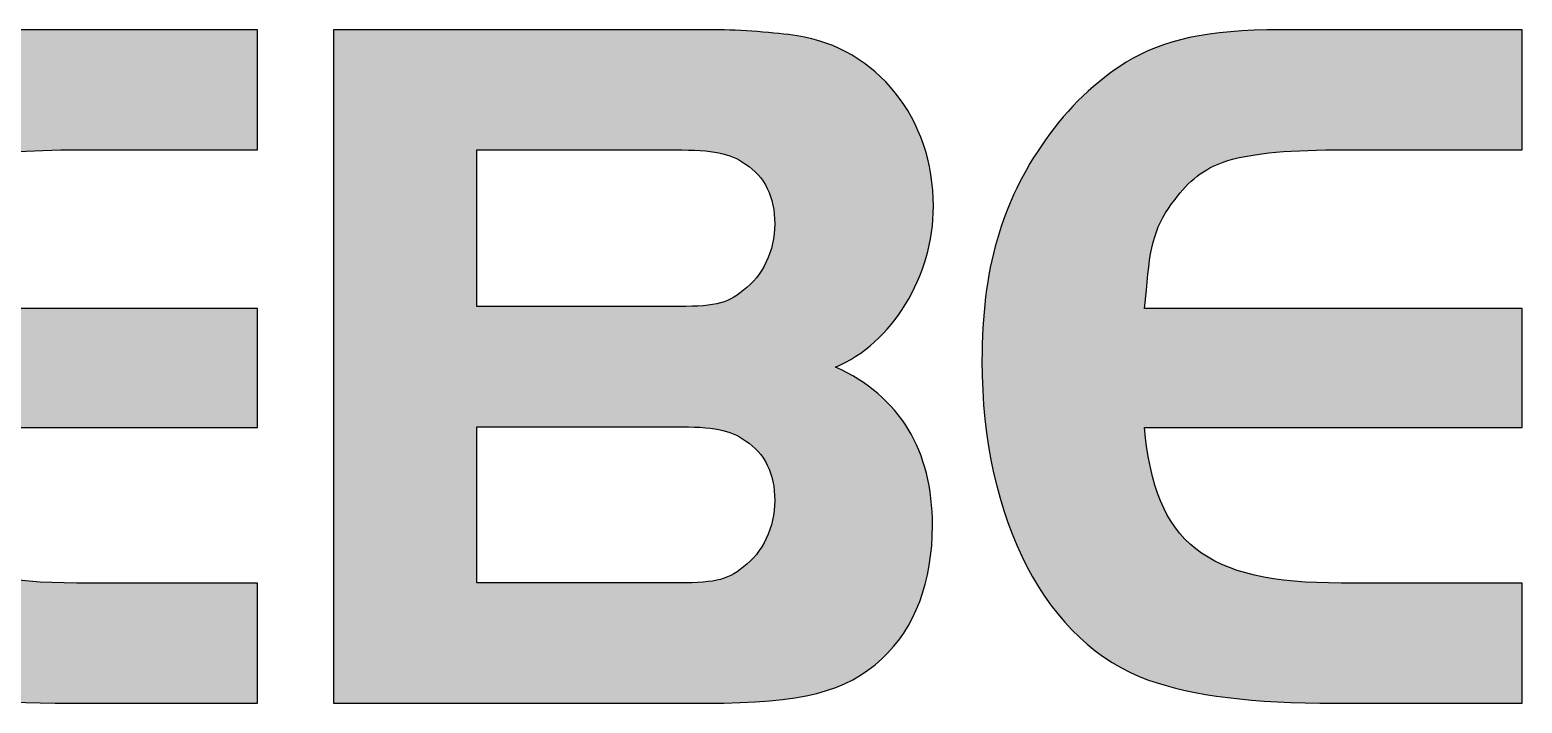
# Paper-space layout 'A0' of a CAD drawing. Header units: millimetres. Extents: x -1102 to 86, y 80 to 920.
# Drawn here: x -71.7 to -57.64, y 131.14 to 137.48 of the extents above; entities that cross this region are included whole.
import ezdxf
from ezdxf.enums import TextEntityAlignment as Align

# ---------------------------------------------------------------- set-up
doc = ezdxf.new("R2010")
doc.units = ezdxf.units.MM
doc.header["$LTSCALE"] = 0.5
doc.layers.add('Border', color=7, linetype='Continuous', lineweight=0)
for name, color, linetype in [('Border_TextCZAtr', 7, 'Continuous'), ('BorderBW', 7, 'Continuous'), ('BorderColor', 7, 'Continuous')]:
    doc.layers.add(name, color=color, linetype=linetype)
doc.styles.add('Arial_1.5', font='arial.ttf', dxfattribs={"height": 1.5})
doc.styles.add('Arial_4.0', font='arial.ttf', dxfattribs={"width": 0.9, "height": 4})
doc.styles.add('Arial_6.5', font='arial.ttf', dxfattribs={"width": 0.8, "height": 6.5})

# ---------------------------------------------------------------- blocks, each defined once
blk = doc.blocks.new('LogoTE')
at = {"layer": 'BorderColor', "true_color": 0x1c2691, "extrusion": (0, 0, -1)}
h = blk.add_hatch(color=164, dxfattribs=at)
edge = h.paths.add_edge_path()
edge.add_line((-0.944, 6.299), (0.818, 6.299))
edge.add_spline(control_points=[(0.818, 6.299), (1.302, 6.299), (1.663, 6.26), (1.882, 6.184), (2.054, 6.126), (2.214, 6.004), (2.337, 5.833), (2.519, 5.603), (2.576, 5.405), (2.605, 4.977)], knot_values=[0, 0, 0, 0, 0.333333, 0.333333, 0.333333, 0.666667, 0.666667, 0.666667, 1, 1, 1, 1], degree=3, periodic=0)
edge.add_line((2.605, 4.977), (2.624, 4.805))
edge.add_line((2.624, 4.805), (-0.944, 4.805))
edge.add_line((-0.944, 4.805), (-0.944, 3.683))
edge.add_line((-0.944, 3.683), (2.624, 3.683))
edge.add_spline(control_points=[(2.624, 3.683), (2.529, 2.59), (2.054, 2.219), (0.759, 2.219)], knot_values=[0, 0, 0, 0, 1, 1, 1, 1], degree=3, periodic=0)
edge.add_line((0.759, 2.219), (-0.944, 2.219))
edge.add_line((-0.944, 2.219), (-0.944, 1.088))
edge.add_line((-0.944, 1.088), (0.818, 1.088))
edge.add_spline(control_points=[(0.818, 1.088), (1.607, 1.088), (2.159, 1.155), (2.586, 1.306), (3.546, 1.647), (4.154, 2.81), (4.154, 4.312), (4.154, 5.167), (3.974, 5.804), (3.555, 6.393), (3.346, 6.698), (3.081, 6.946), (2.795, 7.126), (2.453, 7.335), (2.033, 7.43), (1.339, 7.43)], knot_values=[0, 0, 0, 0, 0.2, 0.2, 0.2, 0.4, 0.4, 0.4, 0.6, 0.6, 0.6, 0.8, 0.8, 0.8, 1, 1, 1, 1], degree=3, periodic=0)
edge.add_line((1.339, 7.43), (-0.944, 7.43))
edge.add_line((-0.944, 7.43), (-0.944, 6.299))
h = blk.add_hatch(color=164, dxfattribs=at)
edge = h.paths.add_edge_path()
edge.add_spline(control_points=[(-5.244, 7.43), (-5.491, 7.43), (-5.823, 7.403), (-6.024, 7.374), (-6.776, 7.259), (-7.308, 6.594), (-7.308, 5.767), (-7.308, 5.11), (-6.917, 4.473), (-6.385, 4.254)], knot_values=[0, 0, 0, 0, 0.333333, 0.333333, 0.333333, 0.666667, 0.666667, 0.666667, 1, 1, 1, 1], degree=3, periodic=0)
edge.add_spline(control_points=[(-6.385, 4.254), (-6.994, 3.978), (-7.299, 3.466), (-7.299, 2.761), (-7.299, 2.237), (-7.136, 1.791), (-6.823, 1.506), (-6.48, 1.193), (-6.08, 1.088), (-5.168, 1.088)], knot_values=[0, 0, 0, 0, 0.333333, 0.333333, 0.333333, 0.666667, 0.666667, 0.666667, 1, 1, 1, 1], degree=3, periodic=0)
edge.add_line((-5.168, 1.088), (-1.658, 1.088))
edge.add_line((-1.658, 1.088), (-1.658, 7.43))
edge.add_line((-1.658, 7.43), (-5.244, 7.43))
edge = h.paths.add_edge_path(flags=16)
edge.add_spline(control_points=[(-4.843, 4.823), (-5.234, 4.823), (-5.357, 4.842), (-5.519, 4.977), (-5.7, 5.11), (-5.814, 5.348), (-5.814, 5.603), (-5.814, 5.852), (-5.718, 6.052), (-5.539, 6.165), (-5.385, 6.271), (-5.244, 6.299), (-4.873, 6.299)], knot_values=[0, 0, 0, 0, 0.25, 0.25, 0.25, 0.5, 0.5, 0.5, 0.75, 0.75, 0.75, 1, 1, 1, 1], degree=3, periodic=0)
edge.add_line((-4.873, 6.299), (-3.008, 6.299))
edge.add_line((-3.008, 6.299), (-3.008, 4.823))
edge.add_line((-3.008, 4.823), (-4.843, 4.823))
edge = h.paths.add_edge_path(flags=16)
edge.add_spline(control_points=[(-4.843, 2.22), (-5.234, 2.22), (-5.357, 2.237), (-5.519, 2.371), (-5.7, 2.505), (-5.814, 2.742), (-5.814, 2.998), (-5.814, 3.247), (-5.718, 3.445), (-5.539, 3.559), (-5.385, 3.665), (-5.244, 3.692), (-4.873, 3.692)], knot_values=[0, 0, 0, 0, 0.25, 0.25, 0.25, 0.5, 0.5, 0.5, 0.75, 0.75, 0.75, 1, 1, 1, 1], degree=3, periodic=0)
edge.add_line((-4.873, 3.692), (-3.008, 3.692))
edge.add_line((-3.008, 3.692), (-3.008, 2.22))
edge.add_line((-3.008, 2.22), (-4.843, 2.22))
h = blk.add_hatch(color=164, dxfattribs=at)
edge = h.paths.add_edge_path()
edge.add_line((-12.851, 6.299), (-11.09, 6.299))
edge.add_spline(control_points=[(-11.09, 6.299), (-10.611, 6.299), (-10.253, 6.26), (-10.037, 6.184), (-9.867, 6.126), (-9.705, 6.004), (-9.583, 5.833), (-9.4, 5.603), (-9.344, 5.405), (-9.315, 4.977)], knot_values=[0, 0, 0, 0, 0.333333, 0.333333, 0.333333, 0.666667, 0.666667, 0.666667, 1, 1, 1, 1], degree=3, periodic=0)
edge.add_line((-9.315, 4.977), (-9.296, 4.805))
edge.add_line((-9.296, 4.805), (-12.851, 4.805))
edge.add_line((-12.851, 4.805), (-12.851, 3.683))
edge.add_line((-12.851, 3.683), (-9.296, 3.683))
edge.add_spline(control_points=[(-9.296, 3.683), (-9.392, 2.59), (-9.867, 2.219), (-11.146, 2.219)], knot_values=[0, 0, 0, 0, 1, 1, 1, 1], degree=3, periodic=0)
edge.add_line((-11.146, 2.219), (-12.851, 2.219))
edge.add_line((-12.851, 2.219), (-12.851, 1.088))
edge.add_line((-12.851, 1.088), (-11.09, 1.088))
edge.add_spline(control_points=[(-11.09, 1.088), (-10.31, 1.088), (-9.76, 1.155), (-9.334, 1.306), (-8.372, 1.647), (-7.765, 2.81), (-7.765, 4.312), (-7.765, 5.167), (-7.944, 5.804), (-8.363, 6.393), (-8.573, 6.698), (-8.841, 6.946), (-9.124, 7.126), (-9.468, 7.335), (-9.887, 7.43), (-10.572, 7.43)], knot_values=[0, 0, 0, 0, 0.2, 0.2, 0.2, 0.4, 0.4, 0.4, 0.6, 0.6, 0.6, 0.8, 0.8, 0.8, 1, 1, 1, 1], degree=3, periodic=0)
edge.add_line((-10.572, 7.43), (-12.851, 7.43))
edge.add_line((-12.851, 7.43), (-12.851, 6.299))
at = {"layer": 'BorderColor', "color": 164, "true_color": 0x1c2691}
for points, knots in [([(0.944, 6.299), (0.944, 6.299), (-0.818, 6.299), (-0.818, 6.299), (-1.302, 6.299), (-1.663, 6.26), (-1.882, 6.184), (-2.054, 6.126), (-2.214, 6.004), (-2.337, 5.833), (-2.519, 5.603), (-2.576, 5.405), (-2.605, 4.977), (-2.605, 4.977), (-2.624, 4.805), (-2.624, 4.805), (-2.624, 4.805), (0.944, 4.805), (0.944, 4.805), (0.944, 4.805), (0.944, 3.683), (0.944, 3.683), (0.944, 3.683), (-2.624, 3.683), (-2.624, 3.683), (-2.529, 2.59), (-2.054, 2.219), (-0.759, 2.219), (-0.759, 2.219), (0.944, 2.219), (0.944, 2.219), (0.944, 2.219), (0.944, 1.088), (0.944, 1.088), (0.944, 1.088), (-0.818, 1.088), (-0.818, 1.088), (-1.607, 1.088), (-2.159, 1.155), (-2.586, 1.306), (-3.546, 1.647), (-4.154, 2.81), (-4.154, 4.312), (-4.154, 5.167), (-3.974, 5.804), (-3.555, 6.393), (-3.346, 6.698), (-3.081, 6.946), (-2.795, 7.126), (-2.453, 7.335), (-2.033, 7.43), (-1.339, 7.43), (-1.339, 7.43), (0.944, 7.43), (0.944, 7.43), (0.944, 7.43), (0.944, 6.299), (0.944, 6.299)], [0, 0, 0, 0, 1, 1, 1, 2, 2, 2, 3, 3, 3, 4, 4, 4, 5, 5, 5, 6, 6, 6, 7, 7, 7, 8, 8, 8, 9, 9, 9, 10, 10, 10, 11, 11, 11, 12, 12, 12, 13, 13, 13, 14, 14, 14, 15, 15, 15, 16, 16, 16, 17, 17, 17, 18, 18, 18, 19, 19, 19, 19]), ([(1.658, 7.43), (1.658, 7.43), (5.244, 7.43), (5.244, 7.43), (5.491, 7.43), (5.823, 7.403), (6.024, 7.374), (6.776, 7.259), (7.308, 6.594), (7.308, 5.767), (7.308, 5.11), (6.917, 4.473), (6.385, 4.254), (6.994, 3.978), (7.299, 3.466), (7.299, 2.761), (7.299, 2.237), (7.136, 1.791), (6.823, 1.506), (6.48, 1.193), (6.08, 1.088), (5.168, 1.088), (5.168, 1.088), (1.658, 1.088), (1.658, 1.088), (1.658, 1.088), (1.658, 7.43), (1.658, 7.43)], [0, 0, 0, 0, 1, 1, 1, 2, 2, 2, 3, 3, 3, 4, 4, 4, 5, 5, 5, 6, 6, 6, 7, 7, 7, 8, 8, 8, 9, 9, 9, 9]), ([(12.851, 6.299), (12.851, 6.299), (11.09, 6.299), (11.09, 6.299), (10.611, 6.299), (10.253, 6.26), (10.037, 6.184), (9.867, 6.126), (9.705, 6.004), (9.583, 5.833), (9.4, 5.603), (9.344, 5.405), (9.315, 4.977), (9.315, 4.977), (9.296, 4.805), (9.296, 4.805), (9.296, 4.805), (12.851, 4.805), (12.851, 4.805), (12.851, 4.805), (12.851, 3.683), (12.851, 3.683), (12.851, 3.683), (9.296, 3.683), (9.296, 3.683), (9.392, 2.59), (9.867, 2.219), (11.146, 2.219), (11.146, 2.219), (12.851, 2.219), (12.851, 2.219), (12.851, 2.219), (12.851, 1.088), (12.851, 1.088), (12.851, 1.088), (11.09, 1.088), (11.09, 1.088), (10.31, 1.088), (9.76, 1.155), (9.334, 1.306), (8.372, 1.647), (7.765, 2.81), (7.765, 4.312), (7.765, 5.167), (7.944, 5.804), (8.363, 6.393), (8.573, 6.698), (8.841, 6.946), (9.124, 7.126), (9.468, 7.335), (9.887, 7.43), (10.572, 7.43), (10.572, 7.43), (12.851, 7.43), (12.851, 7.43), (12.851, 7.43), (12.851, 6.299), (12.851, 6.299)], [0, 0, 0, 0, 1, 1, 1, 2, 2, 2, 3, 3, 3, 4, 4, 4, 5, 5, 5, 6, 6, 6, 7, 7, 7, 8, 8, 8, 9, 9, 9, 10, 10, 10, 11, 11, 11, 12, 12, 12, 13, 13, 13, 14, 14, 14, 15, 15, 15, 16, 16, 16, 17, 17, 17, 18, 18, 18, 19, 19, 19, 19]), ([(4.843, 4.823), (5.234, 4.823), (5.357, 4.842), (5.519, 4.977), (5.7, 5.11), (5.814, 5.348), (5.814, 5.603), (5.814, 5.852), (5.718, 6.052), (5.539, 6.165), (5.385, 6.271), (5.244, 6.299), (4.873, 6.299), (4.873, 6.299), (3.008, 6.299), (3.008, 6.299), (3.008, 6.299), (3.008, 4.823), (3.008, 4.823), (3.008, 4.823), (4.843, 4.823), (4.843, 4.823)], [0, 0, 0, 0, 1, 1, 1, 2, 2, 2, 3, 3, 3, 4, 4, 4, 5, 5, 5, 6, 6, 6, 7, 7, 7, 7]), ([(4.843, 2.22), (5.234, 2.22), (5.357, 2.237), (5.519, 2.371), (5.7, 2.505), (5.814, 2.742), (5.814, 2.998), (5.814, 3.247), (5.718, 3.445), (5.539, 3.559), (5.385, 3.665), (5.244, 3.692), (4.873, 3.692), (4.873, 3.692), (3.008, 3.692), (3.008, 3.692), (3.008, 3.692), (3.008, 2.22), (3.008, 2.22), (3.008, 2.22), (4.843, 2.22), (4.843, 2.22)], [0, 0, 0, 0, 1, 1, 1, 2, 2, 2, 3, 3, 3, 4, 4, 4, 5, 5, 5, 6, 6, 6, 7, 7, 7, 7])]:
    blk.add_open_spline(points, degree=3, knots=knots, dxfattribs=at)
blk = doc.blocks.new('LogoTEbw')
at = {"layer": 'BorderBW', "extrusion": (0, 0, -1)}
h = blk.add_hatch(color=256, dxfattribs=at)
edge = h.paths.add_edge_path()
edge.add_line((-0.944, 6.299), (0.818, 6.299))
edge.add_spline(control_points=[(0.818, 6.299), (1.302, 6.299), (1.663, 6.26), (1.882, 6.184), (2.054, 6.126), (2.214, 6.004), (2.337, 5.833), (2.519, 5.603), (2.576, 5.405), (2.605, 4.977)], knot_values=[0, 0, 0, 0, 0.333333, 0.333333, 0.333333, 0.666667, 0.666667, 0.666667, 1, 1, 1, 1], degree=3, periodic=0)
edge.add_line((2.605, 4.977), (2.624, 4.805))
edge.add_line((2.624, 4.805), (-0.944, 4.805))
edge.add_line((-0.944, 4.805), (-0.944, 3.683))
edge.add_line((-0.944, 3.683), (2.624, 3.683))
edge.add_spline(control_points=[(2.624, 3.683), (2.529, 2.59), (2.054, 2.219), (0.759, 2.219)], knot_values=[0, 0, 0, 0, 1, 1, 1, 1], degree=3, periodic=0)
edge.add_line((0.759, 2.219), (-0.944, 2.219))
edge.add_line((-0.944, 2.219), (-0.944, 1.088))
edge.add_line((-0.944, 1.088), (0.818, 1.088))
edge.add_spline(control_points=[(0.818, 1.088), (1.607, 1.088), (2.159, 1.155), (2.586, 1.306), (3.546, 1.647), (4.154, 2.81), (4.154, 4.312), (4.154, 5.167), (3.974, 5.804), (3.555, 6.393), (3.346, 6.698), (3.081, 6.946), (2.795, 7.126), (2.453, 7.335), (2.033, 7.43), (1.339, 7.43)], knot_values=[0, 0, 0, 0, 0.2, 0.2, 0.2, 0.4, 0.4, 0.4, 0.6, 0.6, 0.6, 0.8, 0.8, 0.8, 1, 1, 1, 1], degree=3, periodic=0)
edge.add_line((1.339, 7.43), (-0.944, 7.43))
edge.add_line((-0.944, 7.43), (-0.944, 6.299))
h = blk.add_hatch(color=256, dxfattribs=at)
edge = h.paths.add_edge_path()
edge.add_spline(control_points=[(-5.244, 7.43), (-5.491, 7.43), (-5.823, 7.403), (-6.024, 7.374), (-6.776, 7.259), (-7.308, 6.594), (-7.308, 5.767), (-7.308, 5.11), (-6.917, 4.473), (-6.385, 4.254)], knot_values=[0, 0, 0, 0, 0.333333, 0.333333, 0.333333, 0.666667, 0.666667, 0.666667, 1, 1, 1, 1], degree=3, periodic=0)
edge.add_spline(control_points=[(-6.385, 4.254), (-6.994, 3.978), (-7.299, 3.466), (-7.299, 2.761), (-7.299, 2.237), (-7.136, 1.791), (-6.823, 1.506), (-6.48, 1.193), (-6.08, 1.088), (-5.168, 1.088)], knot_values=[0, 0, 0, 0, 0.333333, 0.333333, 0.333333, 0.666667, 0.666667, 0.666667, 1, 1, 1, 1], degree=3, periodic=0)
edge.add_line((-5.168, 1.088), (-1.658, 1.088))
edge.add_line((-1.658, 1.088), (-1.658, 7.43))
edge.add_line((-1.658, 7.43), (-5.244, 7.43))
edge = h.paths.add_edge_path(flags=16)
edge.add_spline(control_points=[(-4.843, 4.823), (-5.234, 4.823), (-5.357, 4.842), (-5.519, 4.977), (-5.7, 5.11), (-5.814, 5.348), (-5.814, 5.603), (-5.814, 5.852), (-5.718, 6.052), (-5.539, 6.165), (-5.385, 6.271), (-5.244, 6.299), (-4.873, 6.299)], knot_values=[0, 0, 0, 0, 0.25, 0.25, 0.25, 0.5, 0.5, 0.5, 0.75, 0.75, 0.75, 1, 1, 1, 1], degree=3, periodic=0)
edge.add_line((-4.873, 6.299), (-3.008, 6.299))
edge.add_line((-3.008, 6.299), (-3.008, 4.823))
edge.add_line((-3.008, 4.823), (-4.843, 4.823))
edge = h.paths.add_edge_path(flags=16)
edge.add_spline(control_points=[(-4.843, 2.22), (-5.234, 2.22), (-5.357, 2.237), (-5.519, 2.371), (-5.7, 2.505), (-5.814, 2.742), (-5.814, 2.998), (-5.814, 3.247), (-5.718, 3.445), (-5.539, 3.559), (-5.385, 3.665), (-5.244, 3.692), (-4.873, 3.692)], knot_values=[0, 0, 0, 0, 0.25, 0.25, 0.25, 0.5, 0.5, 0.5, 0.75, 0.75, 0.75, 1, 1, 1, 1], degree=3, periodic=0)
edge.add_line((-4.873, 3.692), (-3.008, 3.692))
edge.add_line((-3.008, 3.692), (-3.008, 2.22))
edge.add_line((-3.008, 2.22), (-4.843, 2.22))
h = blk.add_hatch(color=256, dxfattribs=at)
edge = h.paths.add_edge_path()
edge.add_line((-12.851, 6.299), (-11.09, 6.299))
edge.add_spline(control_points=[(-11.09, 6.299), (-10.611, 6.299), (-10.253, 6.26), (-10.037, 6.184), (-9.867, 6.126), (-9.705, 6.004), (-9.583, 5.833), (-9.4, 5.603), (-9.344, 5.405), (-9.315, 4.977)], knot_values=[0, 0, 0, 0, 0.333333, 0.333333, 0.333333, 0.666667, 0.666667, 0.666667, 1, 1, 1, 1], degree=3, periodic=0)
edge.add_line((-9.315, 4.977), (-9.296, 4.805))
edge.add_line((-9.296, 4.805), (-12.851, 4.805))
edge.add_line((-12.851, 4.805), (-12.851, 3.683))
edge.add_line((-12.851, 3.683), (-9.296, 3.683))
edge.add_spline(control_points=[(-9.296, 3.683), (-9.392, 2.59), (-9.867, 2.219), (-11.146, 2.219)], knot_values=[0, 0, 0, 0, 1, 1, 1, 1], degree=3, periodic=0)
edge.add_line((-11.146, 2.219), (-12.851, 2.219))
edge.add_line((-12.851, 2.219), (-12.851, 1.088))
edge.add_line((-12.851, 1.088), (-11.09, 1.088))
edge.add_spline(control_points=[(-11.09, 1.088), (-10.31, 1.088), (-9.76, 1.155), (-9.334, 1.306), (-8.372, 1.647), (-7.765, 2.81), (-7.765, 4.312), (-7.765, 5.167), (-7.944, 5.804), (-8.363, 6.393), (-8.573, 6.698), (-8.841, 6.946), (-9.124, 7.126), (-9.468, 7.335), (-9.887, 7.43), (-10.572, 7.43)], knot_values=[0, 0, 0, 0, 0.2, 0.2, 0.2, 0.4, 0.4, 0.4, 0.6, 0.6, 0.6, 0.8, 0.8, 0.8, 1, 1, 1, 1], degree=3, periodic=0)
edge.add_line((-10.572, 7.43), (-12.851, 7.43))
edge.add_line((-12.851, 7.43), (-12.851, 6.299))
at = {"layer": 'BorderBW'}
for points, knots in [([(0.944, 6.299), (0.944, 6.299), (-0.818, 6.299), (-0.818, 6.299), (-1.302, 6.299), (-1.663, 6.26), (-1.882, 6.184), (-2.054, 6.126), (-2.214, 6.004), (-2.337, 5.833), (-2.519, 5.603), (-2.576, 5.405), (-2.605, 4.977), (-2.605, 4.977), (-2.624, 4.805), (-2.624, 4.805), (-2.624, 4.805), (0.944, 4.805), (0.944, 4.805), (0.944, 4.805), (0.944, 3.683), (0.944, 3.683), (0.944, 3.683), (-2.624, 3.683), (-2.624, 3.683), (-2.529, 2.59), (-2.054, 2.219), (-0.759, 2.219), (-0.759, 2.219), (0.944, 2.219), (0.944, 2.219), (0.944, 2.219), (0.944, 1.088), (0.944, 1.088), (0.944, 1.088), (-0.818, 1.088), (-0.818, 1.088), (-1.607, 1.088), (-2.159, 1.155), (-2.586, 1.306), (-3.546, 1.647), (-4.154, 2.81), (-4.154, 4.312), (-4.154, 5.167), (-3.974, 5.804), (-3.555, 6.393), (-3.346, 6.698), (-3.081, 6.946), (-2.795, 7.126), (-2.453, 7.335), (-2.033, 7.43), (-1.339, 7.43), (-1.339, 7.43), (0.944, 7.43), (0.944, 7.43), (0.944, 7.43), (0.944, 6.299), (0.944, 6.299)], [0, 0, 0, 0, 1, 1, 1, 2, 2, 2, 3, 3, 3, 4, 4, 4, 5, 5, 5, 6, 6, 6, 7, 7, 7, 8, 8, 8, 9, 9, 9, 10, 10, 10, 11, 11, 11, 12, 12, 12, 13, 13, 13, 14, 14, 14, 15, 15, 15, 16, 16, 16, 17, 17, 17, 18, 18, 18, 19, 19, 19, 19]), ([(1.658, 7.43), (1.658, 7.43), (5.244, 7.43), (5.244, 7.43), (5.491, 7.43), (5.823, 7.403), (6.024, 7.374), (6.776, 7.259), (7.308, 6.594), (7.308, 5.767), (7.308, 5.11), (6.917, 4.473), (6.385, 4.254), (6.994, 3.978), (7.299, 3.466), (7.299, 2.761), (7.299, 2.237), (7.136, 1.791), (6.823, 1.506), (6.48, 1.193), (6.08, 1.088), (5.168, 1.088), (5.168, 1.088), (1.658, 1.088), (1.658, 1.088), (1.658, 1.088), (1.658, 7.43), (1.658, 7.43)], [0, 0, 0, 0, 1, 1, 1, 2, 2, 2, 3, 3, 3, 4, 4, 4, 5, 5, 5, 6, 6, 6, 7, 7, 7, 8, 8, 8, 9, 9, 9, 9]), ([(12.851, 6.299), (12.851, 6.299), (11.09, 6.299), (11.09, 6.299), (10.611, 6.299), (10.253, 6.26), (10.037, 6.184), (9.867, 6.126), (9.705, 6.004), (9.583, 5.833), (9.4, 5.603), (9.344, 5.405), (9.315, 4.977), (9.315, 4.977), (9.296, 4.805), (9.296, 4.805), (9.296, 4.805), (12.851, 4.805), (12.851, 4.805), (12.851, 4.805), (12.851, 3.683), (12.851, 3.683), (12.851, 3.683), (9.296, 3.683), (9.296, 3.683), (9.392, 2.59), (9.867, 2.219), (11.146, 2.219), (11.146, 2.219), (12.851, 2.219), (12.851, 2.219), (12.851, 2.219), (12.851, 1.088), (12.851, 1.088), (12.851, 1.088), (11.09, 1.088), (11.09, 1.088), (10.31, 1.088), (9.76, 1.155), (9.334, 1.306), (8.372, 1.647), (7.765, 2.81), (7.765, 4.312), (7.765, 5.167), (7.944, 5.804), (8.363, 6.393), (8.573, 6.698), (8.841, 6.946), (9.124, 7.126), (9.468, 7.335), (9.887, 7.43), (10.572, 7.43), (10.572, 7.43), (12.851, 7.43), (12.851, 7.43), (12.851, 7.43), (12.851, 6.299), (12.851, 6.299)], [0, 0, 0, 0, 1, 1, 1, 2, 2, 2, 3, 3, 3, 4, 4, 4, 5, 5, 5, 6, 6, 6, 7, 7, 7, 8, 8, 8, 9, 9, 9, 10, 10, 10, 11, 11, 11, 12, 12, 12, 13, 13, 13, 14, 14, 14, 15, 15, 15, 16, 16, 16, 17, 17, 17, 18, 18, 18, 19, 19, 19, 19]), ([(4.843, 4.823), (5.234, 4.823), (5.357, 4.842), (5.519, 4.977), (5.7, 5.11), (5.814, 5.348), (5.814, 5.603), (5.814, 5.852), (5.718, 6.052), (5.539, 6.165), (5.385, 6.271), (5.244, 6.299), (4.873, 6.299), (4.873, 6.299), (3.008, 6.299), (3.008, 6.299), (3.008, 6.299), (3.008, 4.823), (3.008, 4.823), (3.008, 4.823), (4.843, 4.823), (4.843, 4.823)], [0, 0, 0, 0, 1, 1, 1, 2, 2, 2, 3, 3, 3, 4, 4, 4, 5, 5, 5, 6, 6, 6, 7, 7, 7, 7]), ([(4.843, 2.22), (5.234, 2.22), (5.357, 2.237), (5.519, 2.371), (5.7, 2.505), (5.814, 2.742), (5.814, 2.998), (5.814, 3.247), (5.718, 3.445), (5.539, 3.559), (5.385, 3.665), (5.244, 3.692), (4.873, 3.692), (4.873, 3.692), (3.008, 3.692), (3.008, 3.692), (3.008, 3.692), (3.008, 2.22), (3.008, 2.22), (3.008, 2.22), (4.843, 2.22), (4.843, 2.22)], [0, 0, 0, 0, 1, 1, 1, 2, 2, 2, 3, 3, 3, 4, 4, 4, 5, 5, 5, 6, 6, 6, 7, 7, 7, 7])]:
    blk.add_open_spline(points, degree=3, knots=knots, dxfattribs=at)
blk = doc.blocks.new('A0_v03_CZ')
at = {"color": 7, "linetype": 'Continuous', "lineweight": 0}
blk.add_blockref('LogoTE', (1031.821, 50.471), dxfattribs=at)
at = {"layer": 'BorderBW', "color": 7, "linetype": 'Continuous', "lineweight": 0}
blk.add_blockref('LogoTEbw', (1031.821, 50.471), dxfattribs=at)
at = {"layer": 'Border_TextCZAtr', "style": 'Arial_1.5'}
for tag, p in [('name2-5', (1140.917, 149.558)), ('name3-5', (1155.917, 149.558)), ('name1-5', (1125.917, 149.558)), ('name4-5', (1170.917, 149.558)), ('name1-4', (1125.917, 144.558)), ('name2-4', (1140.917, 144.558)), ('name3-4', (1155.917, 144.558)), ('name4-4', (1170.917, 144.558)), ('name1-3', (1125.917, 139.558)), ('name2-3', (1140.917, 139.558)), ('name3-3', (1155.917, 139.558)), ('name4-3', (1170.917, 139.558)), ('name1-2', (1125.917, 134.558)), ('name2-2', (1140.917, 134.558)), ('name3-2', (1155.917, 134.558)), ('name4-2', (1170.917, 134.558)), ('name1-1', (1125.917, 129.558)), ('name2-1', (1140.917, 129.558)), ('name3-1', (1155.917, 129.558)), ('name4-1', (1170.917, 129.558))]:
    blk.add_attdef(tag, text='', height=1.5, dxfattribs=at).set_placement(p, align=Align.CENTER)
for tag, p in [('date-5', (1002.917, 149.558)), ('rev-5', (991.5, 149.558)), ('status-5', (1113.417, 149.558)), ('rev-4', (991.5, 144.558)), ('date-4', (1002.917, 144.558)), ('status-4', (1113.417, 144.558)), ('rev-3', (991.5, 139.558)), ('date-3', (1002.917, 139.558)), ('status-3', (1113.417, 139.558)), ('rev-2', (991.5, 134.558)), ('date-2', (1002.917, 134.558)), ('status-2', (1113.417, 134.558)), ('rev-1', (991.5, 129.558)), ('date-1', (1002.917, 129.558)), ('status-1', (1113.417, 129.558))]:
    blk.add_attdef(tag, text='', height=1.5, dxfattribs=at).set_placement(p, align=Align.MIDDLE)
for tag, p in [('description-5', (1011.417, 149.558)), ('description-4', (1011.417, 144.558)), ('description-3', (1011.417, 139.558)), ('description-2', (1011.417, 134.558)), ('description-1', (1011.417, 129.558))]:
    blk.add_attdef(tag, text='', height=1.5, dxfattribs=at).set_placement(p, align=Align.MIDDLE_LEFT)
at = {"layer": 'Border_TextCZAtr', "style": 'Arial_6.5', "width": 0.8}
blk.add_attdef('SUBJECT1', text='', height=6.5, dxfattribs=at).set_placement((1082.942, 113.253), align=Align.MIDDLE_CENTER)
at = {"layer": 'Border_TextCZAtr', "style": 'Arial_4.0'}
for tag, p in [('SUBJECT2', (1082.942, 100.419)), ('SUBJECT3', (1082.942, 92.419)), ('SUBJECT4', (1082.942, 84.419)), ('SUBJECT5', (1082.942, 76.419))]:
    blk.add_attdef(tag, text='', height=4, dxfattribs=at).set_placement(p, align=Align.MIDDLE_CENTER)
at = {"layer": 'Border_TextCZAtr', "style": 'Arial_4.0', "width": 0.9}
for tag, p in [('EXTREF', (1076.337, 61.696)), ('CONFIDENT', (1142.145, 61.696)), ('scale', (1132.876, 48.697)), ('sheet', (1156.145, 48.697)), ('size', (1170.299, 48.697)), ('REPLACES', (1076.337, 48.697)), ('TYPPROJ', (1075.937, 35.695)), ('PROJ_NUM', (1082.179, 35.695)), ('TASK', (1106.083, 35.695)), ('OCD', (1123.56, 35.695)), ('ISSUER', (1156.145, 35.695)), ('INDICATOR', (1076.337, 22.811)), ('X', (1117.571, 22.811)), ('NUMBER', (1123.56, 22.811)), ('FOLIO', (1156.145, 22.811)), ('REV', (1170.643, 22.811))]:
    blk.add_attdef(tag, text='', height=4, dxfattribs=at).set_placement(p, align=Align.MIDDLE_LEFT)
at = {"layer": 'Border_TextCZAtr', "color": 7, "linetype": 'Continuous', "lineweight": 0, "style": 'Arial_4.0', "width": 0.9, "flags": 10}
blk.add_attdef('TP-', text='', height=4, dxfattribs=at).set_placement((1109.203, 22.811), align=Align.MIDDLE_LEFT)

psp = doc.layouts.new('A0')

# ---------------------------------------------------------------- block references
at = {"layer": 'Border'}
psp.add_blockref('A0_v03_CZ', (-1102.317, 79.577), dxfattribs=at)

doc.saveas('drawing.dxf')
